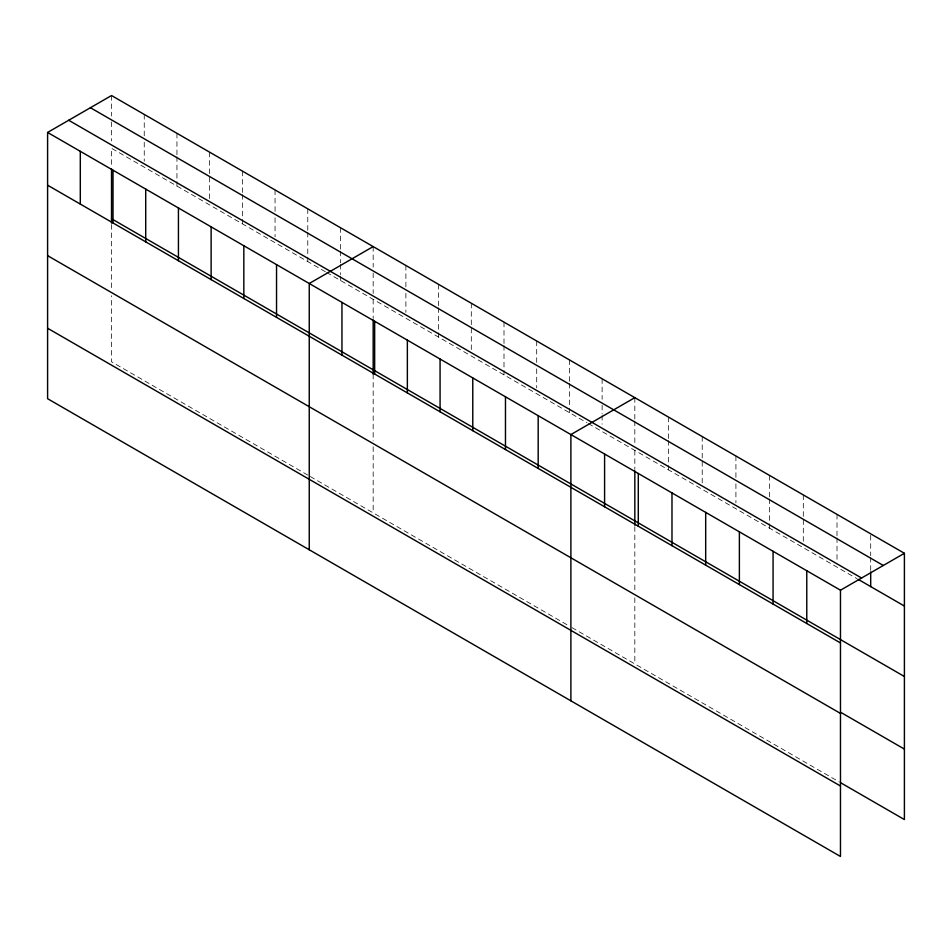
<?xml version="1.0" encoding="UTF-8"?>
<svg xmlns="http://www.w3.org/2000/svg" width="952" height="952" viewBox="0 0 952 952"><rect width="100%" height="100%" fill="white"/><g stroke="black" fill="none" stroke-linecap="round" stroke-linejoin="round"><path stroke-width="0.71" stroke-dasharray="4.76 3.57" d="M325.382 271.748L111.527 148.286L111.527 165.898M326.631 272.474L587.027 422.807M588.277 423.533L856.978 578.661M307.77 475.096L111.527 361.796L111.527 295.739M310.281 476.547L569.415 626.154M571.926 627.606L839.497 782.092M870.699 535.298L870.699 555.813M870.699 557.277L870.699 570.474M837.01 514.377L837.01 536.357M837.01 537.832L837.01 561.275M803.309 494.933L803.309 518.376M803.309 519.84L803.309 541.819M769.609 475.476L769.609 497.456M769.609 498.919L769.609 522.362M769.609 523.826L769.609 528.229M735.92 456.02L735.92 477.999M735.92 483.854L735.92 502.906M702.219 436.563L702.219 460.006M702.219 461.47L702.219 483.449M668.518 417.107L668.518 439.086M668.518 440.55L668.518 464.005M668.518 465.468L668.518 469.86M634.829 397.65L634.829 419.63M634.829 421.105L634.829 444.548M634.829 450.403L634.829 469.491M634.829 526.67L634.829 592.013M634.829 597.868L634.829 663.925M602.116 378.777L602.116 399.281M602.116 405.147L602.116 413.942M602.116 415.405L602.116 424.199M569.415 359.892L569.415 381.871M569.415 383.335L569.415 406.778M569.415 408.241L569.415 412.644M536.702 341.006L536.702 362.986M536.702 368.852L536.702 387.892M504.001 322.121L504.001 344.1M504.001 345.564L504.001 369.019M504.001 370.483L504.001 374.874M471.299 303.236L471.299 326.691M471.299 328.154L471.299 351.597M438.586 284.362L438.586 306.342M438.586 307.805L438.586 337.115M405.885 265.477L405.885 287.456M405.885 293.323L405.885 312.363M373.172 246.592L373.172 267.107M373.172 272.974L373.172 293.49M373.172 299.344L373.172 318.432M373.172 374.16L373.172 440.943M373.172 446.797L373.172 512.854M340.471 227.706L340.471 249.686M340.471 251.161L340.471 262.883M340.471 264.347L340.471 274.604M340.471 276.068L340.471 280.459M307.77 208.833L307.77 230.812M307.77 232.276L307.77 255.719M307.77 257.183L307.77 261.586M275.057 189.948L275.057 211.927M275.057 217.782L275.057 236.834M242.355 171.062L242.355 193.042M242.355 194.505L242.355 217.948M242.355 219.424L242.355 223.815M209.642 152.177L209.642 200.539M176.941 133.304L176.941 155.283M176.941 156.747L176.941 180.19M176.941 181.654L176.941 186.045M144.24 114.418L144.24 136.398M144.24 142.253L144.24 161.305M111.527 95.533L111.527 116.049M111.527 121.904L111.527 140.956M111.527 224.553L111.527 289.884"/><path stroke-width="1.43" d="M47.6 132.447L840.473 590.204L840.473 856.467L47.6 398.709L47.6 132.447L111.527 95.533L904.4 553.29L904.4 819.553L840.747 782.806M373.172 246.592L309.245 283.506L309.245 549.768M634.829 397.65L570.891 434.564L570.891 700.827M840.473 590.204L904.4 553.29M90.428 107.719L883.301 565.476M68.699 120.261L861.572 578.019M858.228 579.387L904.4 606.043M111.527 218.746L904.4 676.503M47.6 185.2L840.473 642.957M840.747 712.346L904.4 749.093M47.6 255.66L840.473 713.417M47.6 328.25L840.473 786.007M870.699 571.938L870.699 586.587M806.772 570.748L806.772 623.5M773.072 551.291L773.072 604.044M739.383 531.835L739.383 584.587M705.682 512.378L705.682 565.131M671.981 492.934L671.981 545.686M638.292 473.477L638.292 526.23M634.829 470.954L634.829 525.218M604.591 454.021L604.591 506.773M538.189 415.679L538.189 468.432M505.476 396.794L505.476 449.546M472.775 377.92L472.775 430.673M440.074 359.035L440.074 411.788M407.361 340.15L407.361 392.902M374.66 321.264L374.66 374.017M373.172 319.896L373.172 374.16M341.958 302.391L341.958 355.144M276.544 264.62L276.544 317.373M243.831 245.735L243.831 298.488M211.13 226.85L211.13 279.602M178.429 207.976L178.429 260.729M145.715 189.091L145.715 241.844M113.014 170.206L113.014 222.958M111.527 168.837L111.527 223.101M80.301 151.32L80.301 204.073"/></g></svg>
